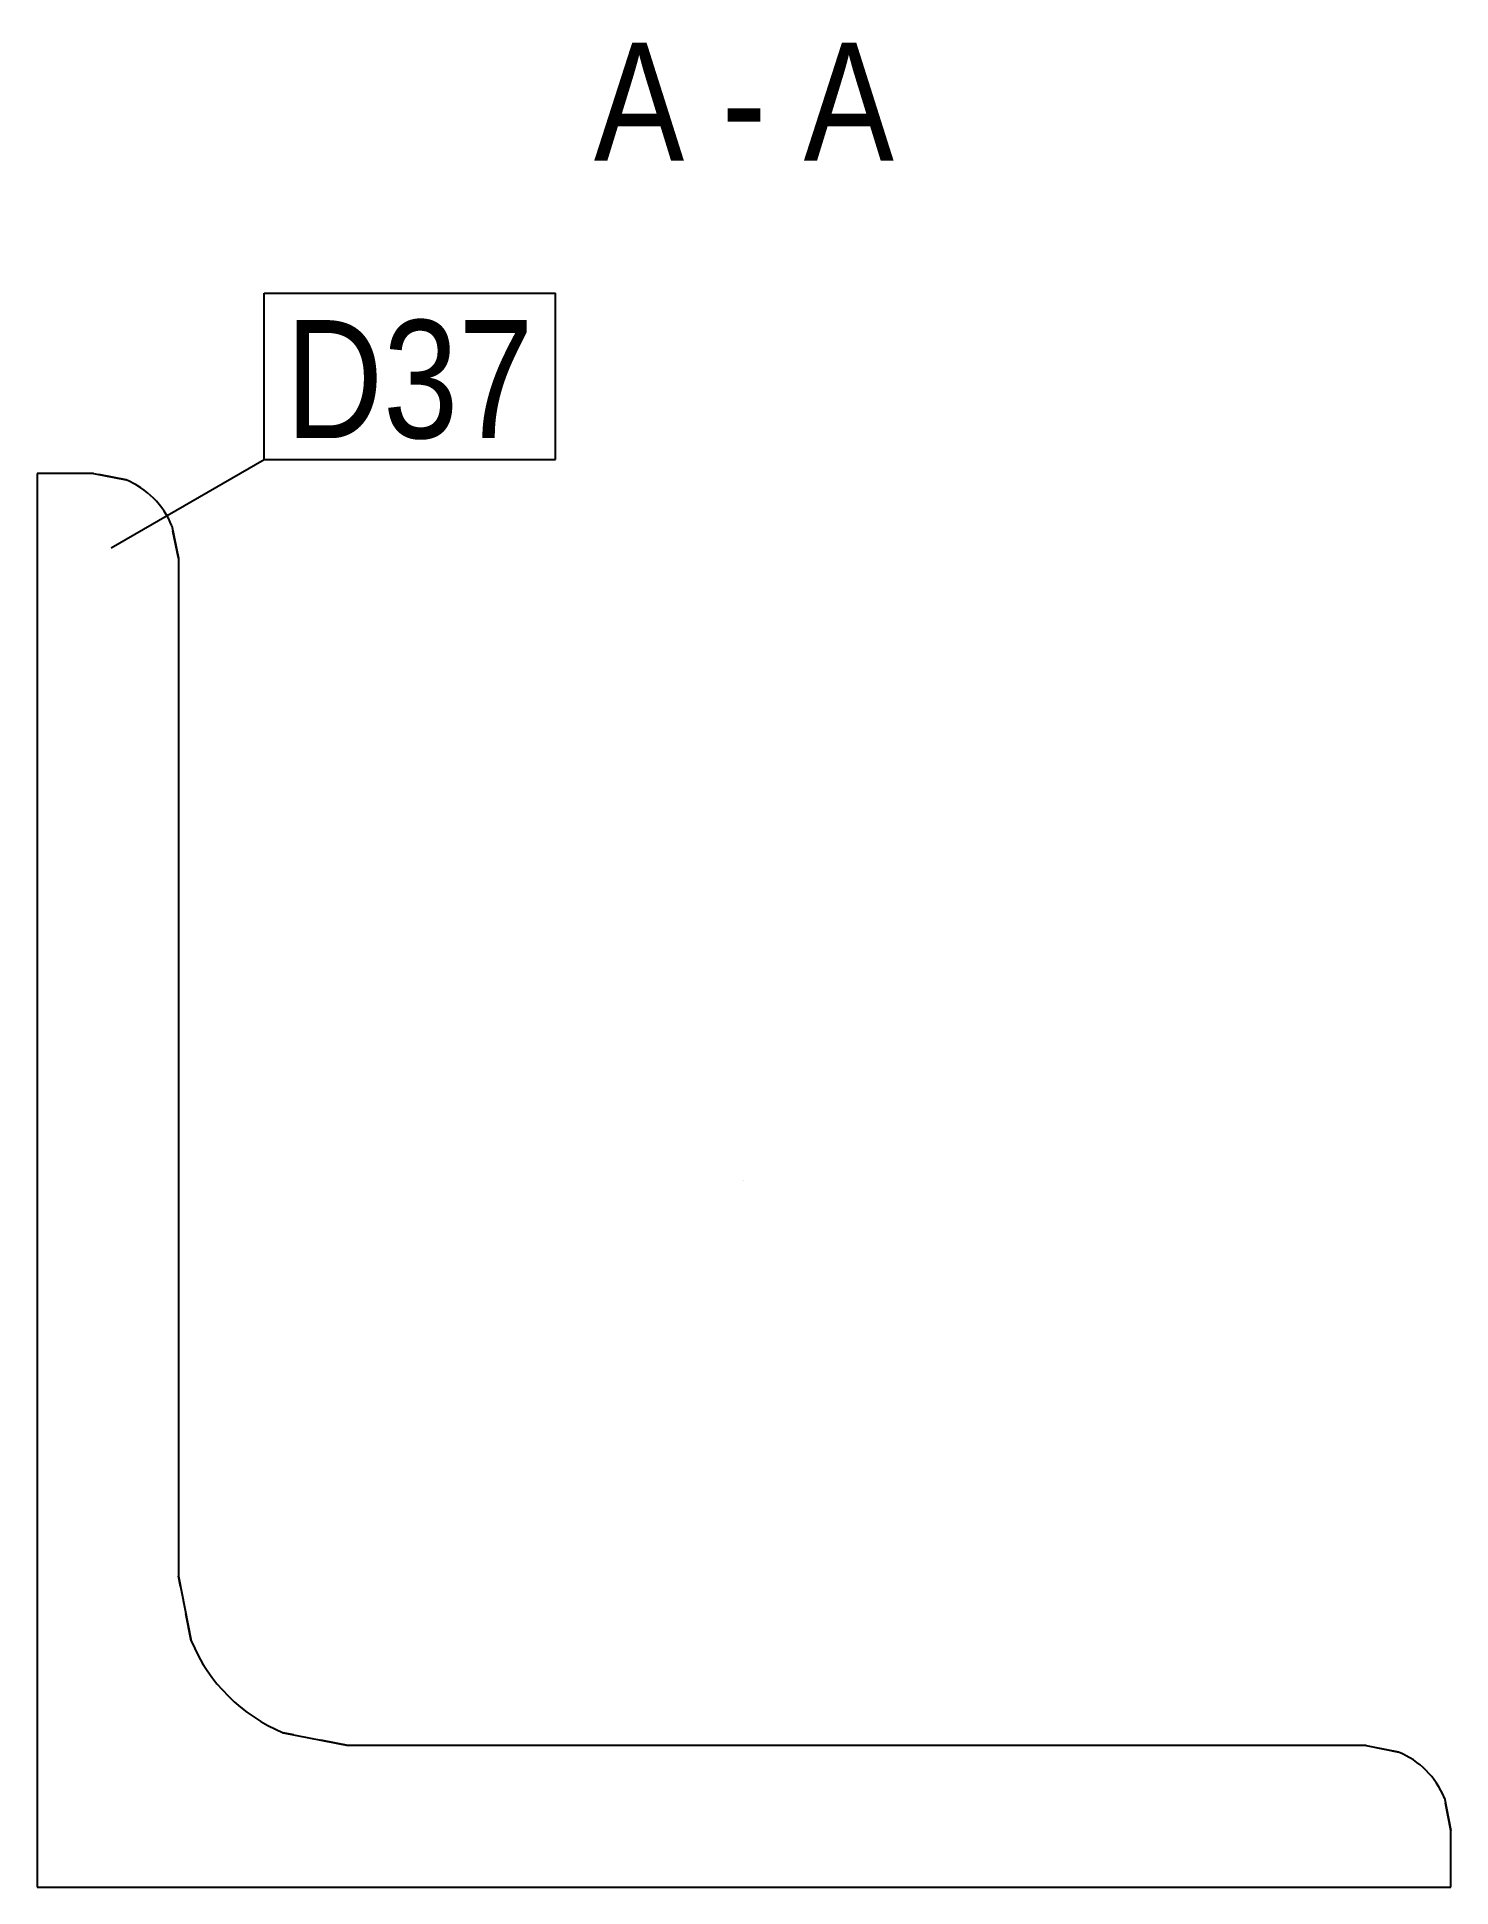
# Model space of a CAD drawing. Header units: millimetres. Extents: x 3 to 5363, y 3 to 157.
# Drawn here: x 5262.5 to 5362.5, y 7.5 to 138.4 of the extents above.
import ezdxf

# ---------------------------------------------------------------- set-up
doc = ezdxf.new("R2010")
doc.units = ezdxf.units.MM
doc.linetypes.add('DXK_LINE_DOT2', pattern=[3.9198, 1.9599, -1.9599])
doc.linetypes.add('DXK_LINE_DOT3', pattern=[5.9187, 2.979, -0.9799, 0.9799, -0.9799])
doc.layers.add('STÅL', color=7, linetype='Continuous')
doc.layers.add('TEKST', color=7, linetype='Continuous')
doc.styles.add('Arial Narrow', font='ARIALN.TTF', dxfattribs={"height": 0.2})

msp = doc.modelspace()

# ---------------------------------------------------------------- linework, layer by layer
at = {"layer": 'STÅL', "color": 2, "linetype": 'Continuous'}
for p, q in [((5266.5, 107.5), (5262.5, 107.5)), ((5262.5, 107.5), (5262.5, 7.5)), ((5266.5, 107.5), (5268.8, 107.04)), ((5272.04, 103.8), (5272.5, 101.5)), ((5272.5, 101.5), (5272.5, 29.5)), ((5272.5, 29.5), (5273.41, 24.91)), ((5279.91, 18.41), (5284.5, 17.5)), ((5356.5, 17.5), (5284.5, 17.5)), ((5356.5, 17.5), (5358.8, 17.04)), ((5362.04, 13.8), (5362.5, 11.5)), ((5362.5, 7.5), (5362.5, 11.5)), ((5262.5, 7.5), (5362.5, 7.5))]:
    msp.add_line(p, q, dxfattribs=at)
at = {"layer": 'STÅL', "color": 7, "linetype": 'DXK_LINE_DOT2'}
for p, q in [((5268.8, 107.04), (5266.5, 107.5)), ((5272.5, 101.5), (5272.04, 103.8)), ((5273.41, 24.91), (5272.5, 29.5)), ((5284.5, 17.5), (5279.91, 18.41)), ((5358.8, 17.04), (5356.5, 17.5)), ((5362.5, 11.5), (5362.04, 13.8))]:
    msp.add_line(p, q, dxfattribs=at)
at = {"layer": 'STÅL', "color": 7, "linetype": 'DXK_LINE_DOT3'}
msp.add_line((5312.5, 57.5), (5312.5, 57.5), dxfattribs=at)
at = {"layer": 'STÅL', "color": 2, "linetype": 'Continuous'}
for centre, radius, start, end in [((5266.5, 101.5), 6, 22.5, 67.5), ((5284.5, 29.5), 12, 202.5, 247.5), ((5356.5, 11.5), 6, 22.5, 67.5)]:
    msp.add_arc(centre, radius, start, end, dxfattribs=at)
at = {"layer": 'STÅL', "color": 7, "linetype": 'DXK_LINE_DOT2'}
for centre, radius, start, end in [((5266.5, 101.5), 6, 22.5, 67.5), ((5284.5, 29.5), 12, 202.5, 247.5), ((5356.5, 11.5), 6, 22.5, 67.5)]:
    msp.add_arc(centre, radius, start, end, dxfattribs=at)
at = {"layer": 'TEKST', "color": 7, "linetype": 'Continuous'}
for p, q in [((5278.57, 120.25), (5299.16, 120.25)), ((5278.57, 108.5), (5278.57, 120.25)), ((5299.16, 108.5), (5299.16, 120.25)), ((5267.75, 102.25), (5278.57, 108.5)), ((5278.57, 108.5), (5299.16, 108.5))]:
    msp.add_line(p, q, dxfattribs=at)

# ---------------------------------------------------------------- wipeouts: each hides what was drawn before it
at = {"color": 0, "linetype": 'Continuous'}
for points in [[(5308.28, 129.63), (5308.28, 138.38), (5301.89, 138.38), (5301.89, 129.63)], [(5314.09, 129.63), (5314.09, 138.38), (5310.91, 138.38), (5310.91, 129.63)], [(5323.11, 129.63), (5323.11, 138.38), (5316.72, 138.38), (5316.72, 129.63)]]:
    msp.add_wipeout(points, dxfattribs=at).dxf.layer = 'TEKST'
at = {"color": 0}
msp.add_wipeout([(5297.66, 110), (5297.66, 118.75), (5280.07, 118.75), (5280.07, 110)], dxfattribs=at).dxf.layer = 'TEKST'

# ---------------------------------------------------------------- next in the draw order: texts
at = {"layer": 'TEKST', "color": 3, "linetype": 'Continuous', "style": 'Arial Narrow'}
for s, p in [('A', (5301.89, 129.63)), ('A', (5316.72, 129.63)), ('-', (5310.91, 129.63))]:
    msp.add_text(s, height=8.35, dxfattribs=at).set_placement(p)

# ---------------------------------------------------------------- next in the draw order: wipeouts: each hides what was drawn before it
at = {"color": 0}
msp.add_wipeout([(5297.66, 110), (5297.66, 118.75), (5280.07, 118.75), (5280.07, 110)], dxfattribs=at).dxf.layer = 'TEKST'

# ---------------------------------------------------------------- next in the draw order: texts
at = {"layer": 'TEKST', "color": 3, "style": 'Arial Narrow'}
msp.add_text('D37', height=8.351, dxfattribs=at).set_placement((5280.07, 110))

doc.saveas('drawing.dxf')
